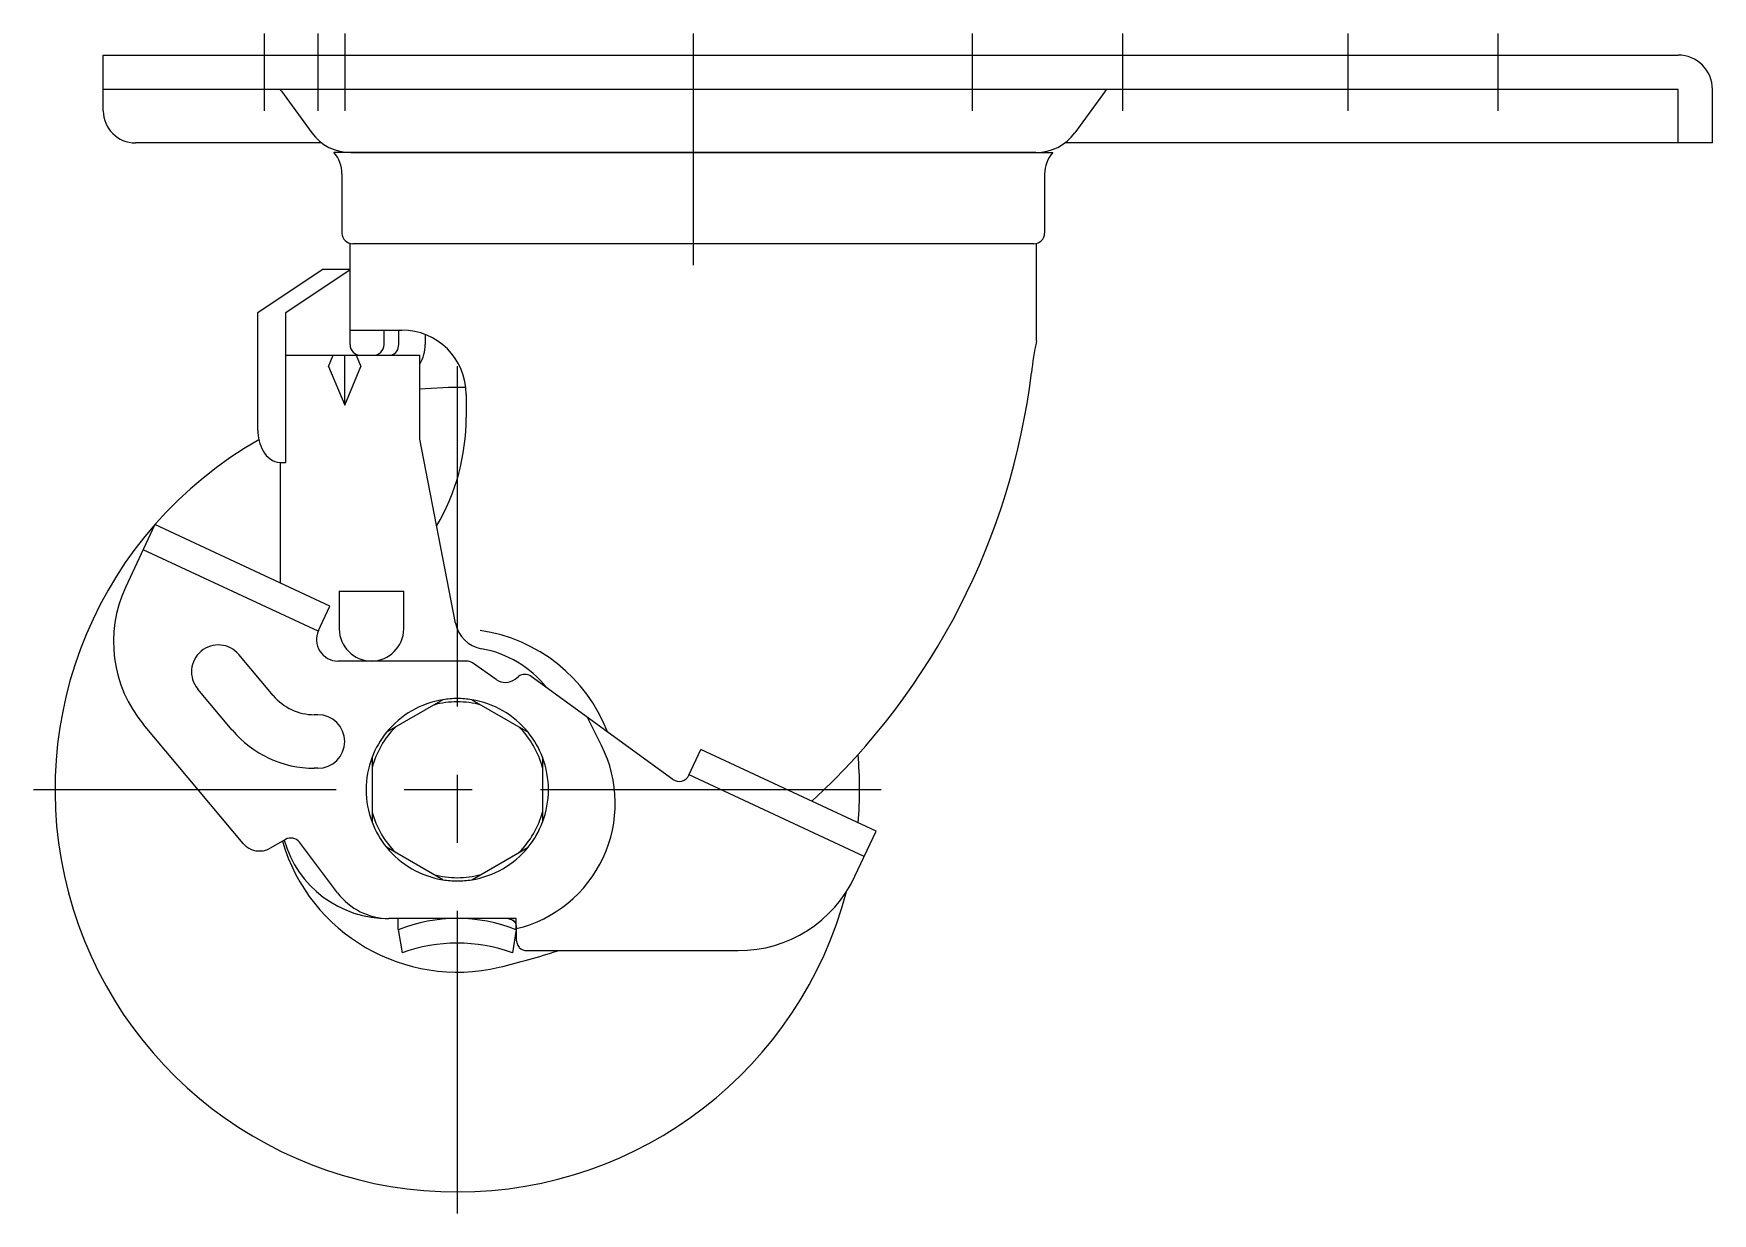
# Model space of a CAD drawing. Extents: x -284 to 117, y -115 to 318.
# Drawn here: x -39.5 to 117, y -39.5 to 70.5 of the extents above; entities that cross this region are included whole.
import ezdxf

# ---------------------------------------------------------------- set-up
doc = ezdxf.new("R2010")
doc.units = 0
doc.linetypes.add('CENTER', pattern=[50.8, 31.75, -6.35, 6.35, -6.35])
doc.layers.get('0').update_dxf_attribs({"linetype": 'CONTINUOUS'})
doc.layers.add('CENTER', color=1, linetype='CONTINUOUS')

msp = doc.modelspace()

# ---------------------------------------------------------------- linework, layer by layer
at = {"color": 7, "linetype": 'CONTINUOUS'}
for p, q in [((-33, 68.5), (113.8, 68.5)), ((-33, 63.3), (-33, 68.5)), ((113.8, 65.3), (-33, 65.3)), ((-16.38, 65.13), (-13.57, 61.26)), ((60.38, 65.13), (57.57, 61.26)), ((113.8, 60.3), (113.8, 65.3)), ((117, 60.3), (117, 65.3)), ((-12.63, 60.3), (-30, 60.3)), ((117, 60.3), (56.63, 60.3)), ((22, 59.4), (-11.5, 59.4)), ((-9.93, 59.4), (22, 59.4)), ((53.93, 59.4), (22, 59.4)), ((22, 59.4), (55.5, 59.4)), ((-10.75, 57.42), (-10.75, 51.9)), ((54.75, 57.4), (54.75, 51.9)), ((-10, 41.51), (-10, 50.86)), ((53.75, 50.9), (-9.75, 50.9)), ((54, 41.86), (54, 50.93)), ((-18.6, 44.51), (-12.6, 48.51)), ((-16, 44.51), (-10, 48.51)), ((-10, 48.51), (-12.6, 48.51)), ((-18.6, 33.51), (-18.6, 44.51)), ((-16, 30.51), (-16, 44.51)), ((-10, 42.86), (-7.17, 42.86)), ((-10, 42.86), (-5.17, 42.86)), ((-6.83, 41.51), (-6.83, 42.85)), ((-5.47, 42.86), (-5.47, 41.51)), ((-3, 42.46), (-3, 41.5)), ((-16, 40.51), (-3.5, 40.51)), ((-12.01, 39.46), (-11.57, 40.51)), ((-12.01, 39.46), (-10.5, 35.86)), ((-10.5, 35.86), (-10.5, 40.51)), ((-10.5, 35.86), (-8.99, 39.46)), ((-9.43, 40.51), (-8.99, 39.46)), ((-3.5, 32.7), (-3.5, 40.51)), ((0.83, 36.86), (0.83, 34.72)), ((0.83, 34.86), (0.83, 34.72)), ((-0.16, 15.53), (-3.5, 32.7)), ((-16.5, 30.51), (-16, 30.51)), ((-16.5, 30.51), (-16.5, 19.28)), ((-28.19, 24.73), (-30.93, 18.86)), ((-11.88, 17.12), (-28.19, 24.73)), ((-12.97, 14.77), (-29.29, 22.37)), ((-11, 18.5), (-5, 18.5)), ((-11, 18.5), (-11, 15)), ((-5, 15), (-5, 18.5)), ((-12.97, 14.77), (-11.88, 17.12)), ((-17.16, 8.79), (-20.37, 12.61)), ((0.85, 12), (-11.13, 12)), ((3.62, 10.28), (1.43, 11.82)), ((-20.99, 5.57), (-24.2, 9.39)), ((5.38, 10.32), (5.7, 10.56)), ((20.1, 0.97), (6.89, 10.57)), ((-1.34, 8.39), (-6.6, 5.36)), ((1.34, 8.39), (6.6, 5.36)), ((-13, 7), (-13.33, 7)), ((12.11, 6.77), (13.44, 4.11)), ((-19.96, -5), (-29.25, 6.07)), ((21.59, 1.35), (22.71, 3.75)), ((39.03, -3.85), (22.71, 3.75)), ((-13, 2), (-13.33, 2)), ((-7.94, 3.03), (-7.94, -3.03)), ((7.94, 3.03), (7.94, -3.03)), ((37.93, -6.21), (21.62, 1.4)), ((-16.02, -4.63), (-17.43, -5.44)), ((37.06, -8.07), (39.03, -3.85)), ((-11.16, -9.61), (-14.72, -4.89)), ((-1.34, -8.39), (-6.6, -5.36)), ((1.34, -8.39), (6.6, -5.36)), ((5.5, -12), (-6.37, -12)), ((-5.5, -13.04), (-5.5, -12)), ((5.5, -13.04), (5.5, -12)), ((-5.5, -13.04), (-5.13, -15.2)), ((5.5, -13.04), (5.13, -15.2)), ((5.5, -12.67), (5.5, -13.93)), ((6.5, -15), (26.19, -15))]:
    msp.add_line(p, q, dxfattribs=at)
for points in [[(5.5, -12.69, 0), (5.5, -12.69, 0), (5.5, -12.69, 0), (5.5, -12.69, 0), (5.5, -12.59, 0), (5.5, -12.59, 0), (5.5, -12.59, 0), (5.5, -12.59, 0), (5.5, -12.59, 0), (5.49, -12.59, 0), (5.49, -12.59, 0), (5.49, -12.59, 0), (5.49, -12.59, 0), (5.49, -12.59, 0), (5.49, -12.59, 0), (5.49, -12.59, 0), (5.49, -12.59, 0), (5.49, -12.59, 0), (5.49, -12.59, 0), (5.49, -12.59, 0), (5.48, -12.59, 0), (5.48, -12.59, 0), (5.48, -12.49, 0), (5.48, -12.49, 0), (5.48, -12.49, 0), (5.48, -12.49, 0), (5.47, -12.49, 0), (5.47, -12.49, 0), (5.47, -12.49, 0), (5.47, -12.49, 0), (5.47, -12.49, 0), (5.46, -12.49, 0), (5.46, -12.49, 0), (5.46, -12.49, 0), (5.46, -12.49, 0), (5.46, -12.49, 0), (5.45, -12.49, 0), (5.45, -12.49, 0), (5.45, -12.49, 0), (5.44, -12.49, 0), (5.44, -12.49, 0), (5.44, -12.39, 0), (5.44, -12.39, 0), (5.43, -12.39, 0), (5.43, -12.39, 0), (5.43, -12.39, 0), (5.42, -12.39, 0), (5.42, -12.39, 0), (5.42, -12.39, 0), (5.41, -12.39, 0), (5.41, -12.39, 0), (5.41, -12.39, 0), (5.4, -12.39, 0), (5.4, -12.39, 0), (5.4, -12.39, 0), (5.39, -12.39, 0), (5.39, -12.39, 0), (5.38, -12.39, 0), (5.38, -12.39, 0), (5.38, -12.39, 0), (5.37, -12.39, 0), (5.37, -12.29, 0), (5.36, -12.29, 0), (5.36, -12.29, 0), (5.35, -12.29, 0), (5.35, -12.29, 0), (5.35, -12.29, 0), (5.34, -12.29, 0), (5.34, -12.29, 0), (5.33, -12.29, 0), (5.33, -12.29, 0), (5.32, -12.29, 0), (5.32, -12.29, 0), (5.31, -12.29, 0), (5.31, -12.29, 0), (5.3, -12.29, 0), (5.3, -12.29, 0), (5.29, -12.29, 0), (5.29, -12.29, 0), (5.28, -12.29, 0), (5.27, -12.29, 0), (5.27, -12.29, 0), (5.26, -12.29, 0), (5.26, -12.19, 0), (5.25, -12.19, 0), (5.25, -12.19, 0), (5.24, -12.19, 0), (5.24, -12.19, 0), (5.23, -12.19, 0), (5.22, -12.19, 0), (5.22, -12.19, 0), (5.21, -12.19, 0), (5.21, -12.19, 0), (5.2, -12.19, 0), (5.19, -12.19, 0), (5.19, -12.19, 0), (5.18, -12.19, 0), (5.18, -12.19, 0), (5.17, -12.19, 0), (5.16, -12.19, 0), (5.16, -12.19, 0), (5.15, -12.19, 0), (5.14, -12.19, 0), (5.14, -12.19, 0), (5.13, -12.19, 0), (5.12, -12.19, 0), (5.12, -12.19, 0), (5.11, -12.19, 0), (5.1, -12.19, 0), (5.1, -12.19, 0), (5.09, -12.09, 0), (5.08, -12.09, 0), (5.08, -12.09, 0), (5.07, -12.09, 0), (5.06, -12.09, 0), (5.05, -12.09, 0), (5.05, -12.09, 0), (5.04, -12.09, 0), (5.03, -12.09, 0), (5.03, -12.09, 0), (5.02, -12.09, 0), (5.01, -12.09, 0), (5, -12.09, 0), (5, -12.09, 0), (4.99, -12.09, 0), (4.98, -12.09, 0), (4.97, -12.09, 0), (4.97, -12.09, 0), (4.96, -12.09, 0)], [(5.5, -13.93, 0), (5.5, -13.93, 0), (5.5, -13.93, 0), (5.5, -13.99, 0), (5.5, -13.99, 0), (5.5, -13.99, 0), (5.5, -13.99, 0), (5.5, -13.99, 0), (5.5, -13.99, 0), (5.5, -13.99, 0), (5.5, -13.99, 0), (5.5, -13.99, 0), (5.5, -13.99, 0), (5.5, -13.99, 0), (5.5, -13.99, 0), (5.5, -13.99, 0), (5.5, -13.99, 0), (5.5, -14.09, 0), (5.5, -14.09, 0), (5.5, -14.09, 0), (5.51, -14.09, 0), (5.51, -14.09, 0), (5.51, -14.09, 0), (5.51, -14.09, 0), (5.51, -14.09, 0), (5.51, -14.09, 0), (5.51, -14.09, 0), (5.51, -14.09, 0), (5.51, -14.09, 0), (5.51, -14.09, 0), (5.52, -14.09, 0), (5.52, -14.19, 0), (5.52, -14.19, 0), (5.52, -14.19, 0), (5.52, -14.19, 0), (5.52, -14.19, 0), (5.52, -14.19, 0), (5.53, -14.19, 0), (5.53, -14.19, 0), (5.53, -14.19, 0), (5.53, -14.19, 0), (5.53, -14.19, 0), (5.53, -14.19, 0), (5.54, -14.19, 0), (5.54, -14.19, 0), (5.54, -14.29, 0), (5.54, -14.29, 0), (5.54, -14.29, 0), (5.55, -14.29, 0), (5.55, -14.29, 0), (5.55, -14.29, 0), (5.55, -14.29, 0), (5.55, -14.29, 0), (5.56, -14.29, 0), (5.56, -14.29, 0), (5.56, -14.29, 0), (5.56, -14.29, 0), (5.56, -14.29, 0), (5.57, -14.29, 0), (5.57, -14.29, 0), (5.57, -14.39, 0), (5.57, -14.39, 0), (5.58, -14.39, 0), (5.58, -14.39, 0), (5.58, -14.39, 0), (5.59, -14.39, 0), (5.59, -14.39, 0), (5.59, -14.39, 0), (5.59, -14.39, 0), (5.6, -14.39, 0), (5.6, -14.39, 0), (5.6, -14.39, 0), (5.6, -14.39, 0), (5.61, -14.39, 0), (5.61, -14.39, 0), (5.61, -14.49, 0), (5.62, -14.49, 0), (5.62, -14.49, 0), (5.62, -14.49, 0), (5.63, -14.49, 0), (5.63, -14.49, 0), (5.63, -14.49, 0), (5.64, -14.49, 0), (5.64, -14.49, 0), (5.64, -14.49, 0), (5.65, -14.49, 0), (5.65, -14.49, 0), (5.65, -14.49, 0), (5.66, -14.49, 0), (5.66, -14.49, 0), (5.66, -14.49, 0), (5.67, -14.49, 0), (5.67, -14.59, 0), (5.67, -14.59, 0), (5.68, -14.59, 0), (5.68, -14.59, 0), (5.69, -14.59, 0), (5.69, -14.59, 0), (5.69, -14.59, 0), (5.7, -14.59, 0), (5.7, -14.59, 0), (5.71, -14.59, 0), (5.71, -14.59, 0), (5.71, -14.59, 0), (5.72, -14.59, 0), (5.72, -14.59, 0), (5.73, -14.59, 0), (5.73, -14.59, 0), (5.73, -14.59, 0), (5.74, -14.69, 0), (5.74, -14.69, 0), (5.75, -14.69, 0), (5.75, -14.69, 0), (5.76, -14.69, 0), (5.76, -14.69, 0), (5.76, -14.69, 0), (5.77, -14.69, 0), (5.77, -14.69, 0), (5.78, -14.69, 0), (5.78, -14.69, 0), (5.78, -14.69, 0), (5.78, -14.69, 0), (5.78, -14.69, 0), (5.78, -14.69, 0), (5.78, -14.69, 0), (5.78, -14.69, 0), (5.78, -14.69, 0), (5.78, -14.69, 0), (5.78, -14.69, 0)]]:
    msp.add_polyline3d(points, dxfattribs=at)
for centre, radius, start, end in [((113.8, 65.3), 3.2, 0, 90), ((-16.7, 64.9), 0.4, 35.9142, 90), ((60.7, 64.9), 0.4, 90, 144.0858), ((-30, 63.3), 3, 180, 270), ((-9.93, 63.9), 4.5, 215.9142, 270), ((53.93, 63.9), 4.5, 270, 324.0858), ((-13.75, 57.42), 3, 0, 41.4096), ((57.79, 57.4), 3.04, 138.8879, 180), ((-9.75, 51.9), 1, 180, 270), ((53.75, 51.9), 1, 270, 0), ((-6, 50.86), 4, 178.9745, 180), ((-5.17, 36.86), 6, 0, 90), ((-9, 41.51), 1, 180, 270), ((-7.83, 41.51), 1, 270, 0), ((-6.46, 41.46), 0.995, 288.0552, 3.1225), ((-6.03, 41.38), 3.03, 326.5383, 2.3155), ((73.46, 37.23), 20, 166.6047, 175.3156), ((-11, 46.72), 65, 312.6699, 353.0523), ((0, 0), 37.5, 88.7766, 95.3554), ((-19.17, 34.72), 20, 329.5585, 0), ((-19.17, 34.72), 20, 329.5585, 0), ((-14.99, 33.43), 3.61, 178.6734, 210.318), ((0, 0), 37.5, 119.5739, 345.342), ((-16.35, 32.45), 1.95, 205.8327, 265.7051), ((-20.05, 13.79), 12, 155, 220), ((-11.13, 14), 2, 155, 270), ((-8, 15), 3, 180, 0), ((2.78, 16.1), 3, 191, 259.8843), ((0, 0), 15, 21.1283, 81.8483), ((0, 0), 15, 21.1283, 81.8483), ((-22.28, 11), 2.5, 40, 220), ((0.5, 3.3), 10, 38.496, 79.8843), ((0.85, 11), 1, 55, 90), ((4.48, 11.51), 1.5, 235, 307), ((6.3, 9.76), 1, 53.9882, 127), ((-13.33, 12), 5, 220, 270), ((0, 0), 8.5, 99.0861, 140.9139), ((0, 0), 8.2, 90, 105.5332), ((0, 0), 8.5, 90, 99.0861), ((0, 0), 8.5, 80.9139, 90), ((0, 0), 8.2, 74.4668, 90), ((0, 0), 8.5, 39.0861, 80.9139), ((-13, 4.5), 2.5, 270, 90), ((-13.33, 12), 10, 220, 270), ((0, 0), 8.2, 134.4668, 165.5332), ((0, 0), 8.5, 140.9139, 159.0861), ((0, 0), 8.2, 14.4668, 45.5332), ((0, 0), 8.5, 20.9139, 39.0861), ((2.72, -1.27), 12, 283.4005, 26.6423), ((0, 0), 37.5, 355.2836, 5.0273), ((0, 0), 8.5, 159.0861, 200.9139), ((0, 0), 8.5, 339.0861, 20.9139), ((20.69, 1.78), 1, 233.9882, 335), ((0, 0), 8.2, 194.4668, 225.5332), ((0, 0), 8.5, 200.9139, 219.0861), ((0, 0), 8.2, 314.4668, 345.5332), ((0, 0), 8.5, 320.9139, 339.0861), ((-6.5, -2), 10, 195.6324, 270.722), ((-15.52, -5.5), 1, 37, 120), ((-18.43, -3.71), 2, 220, 300), ((0, 0), 17, 196.391, 283.248), ((0, 0), 8.5, 219.0861, 260.9139), ((0, 0), 8.5, 279.0861, 320.9139), ((0, 0), 8.2, 254.4668, 270), ((0, 0), 8.5, 260.9139, 270), ((0, 0), 8.2, 270, 285.5332), ((0, 0), 8.5, 270, 279.0861), ((26.19, -3), 12, 270, 335), ((-6.37, -6), 6, 217, 270), ((0, -27), 15, 68.4898, 111.5102), ((4.47, -13.33), 1.33, 68.3004, 88.7309), ((0, -29.3), 15, 69.9988, 110.0012), ((-11, 46.72), 65, 283.248, 288.2721), ((6.5, -14), 1, 223.9515, 270)]:
    msp.add_arc(centre, radius, start, end, dxfattribs=at)
at = {"layer": 'CENTER', "color": 1, "linetype": 'CENTER'}
for p, q in [((-18, 70.5), (-18, 63.3)), ((-13, 70.5), (-13, 63.3)), ((-10.5, 70.5), (-10.5, 63.3)), ((22, 70.5), (22, 48.9)), ((48, 70.5), (48, 63.3)), ((62, 70.5), (62, 63.3)), ((83, 70.5), (83, 63.3)), ((97, 70.5), (97, 63.3)), ((0, 39.5), (0, -39.5)), ((39.5, 0), (-39.5, 0))]:
    msp.add_line(p, q, dxfattribs=at)

doc.saveas('drawing.dxf')
